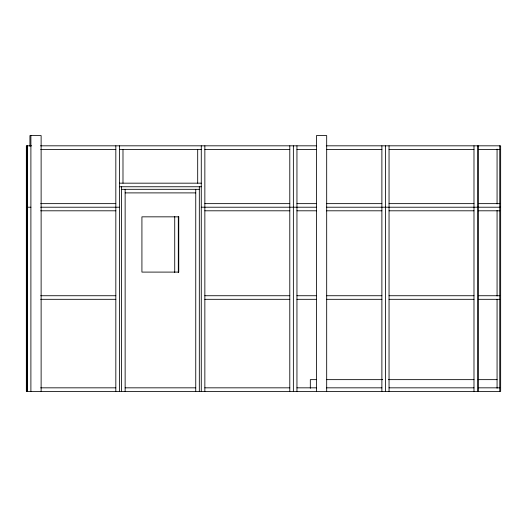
<?xml version="1.0" encoding="UTF-8"?>
<svg xmlns="http://www.w3.org/2000/svg" width="527" height="527" viewBox="0 0 527 527"><rect width="100%" height="100%" fill="white"/><g stroke="black" fill="none" stroke-linecap="round" stroke-linejoin="round"><path stroke-width="0.79" d="M31.666 145.821L26.35 145.821L26.35 391.409L500.65 391.409L500.65 145.821L326.259 145.821M40.467 145.821L316.549 145.821M40.691 149.404L115.828 149.404M119.405 149.404L201.274 149.404M204.851 149.404L289.791 149.404M296.951 149.404L316.549 149.404M326.351 149.404L381.884 149.404M389.045 149.404L473.984 149.404M478.463 149.404L499.754 149.404M119.405 183.172L201.274 183.172M119.405 186.756L201.274 186.756M121.559 189.312L199.325 189.312M125.136 192.895L195.748 192.895M40.691 203.639L115.828 203.639M204.851 203.639L289.791 203.639M296.951 203.639L316.549 203.639M326.351 203.639L381.884 203.639M389.045 203.639L473.984 203.639M478.463 203.639L499.754 203.639M26.35 207.216L30.895 207.216M40.691 207.216L119.405 207.216M201.274 207.216L316.549 207.216M326.351 207.216L500.65 207.216M40.691 210.8L115.828 210.8M204.851 210.8L289.791 210.8M296.951 210.8L316.549 210.8M326.351 210.8L381.884 210.8M389.045 210.8L473.984 210.8M478.463 210.8L499.754 210.8M40.691 295.733L115.828 295.733M204.851 295.733L289.791 295.733M296.951 295.733L316.549 295.733M326.351 295.733L381.884 295.733M389.045 295.733L473.984 295.733M478.463 295.733L499.754 295.733M40.691 299.316L115.828 299.316M204.851 299.316L289.791 299.316M296.951 299.316L316.549 299.316M326.351 299.316L381.884 299.316M389.045 299.316L473.984 299.316M478.463 299.316L499.754 299.316M316.075 379.644L310.317 379.644L310.317 388.274M326.773 379.644L382.714 379.644M388.471 379.644L474.03 379.644M478.147 379.644L497.066 379.644M40.691 387.832L115.828 387.832M125.136 387.832L195.748 387.832M204.851 387.832L289.791 387.832M296.951 387.832L316.549 387.832M326.351 387.832L381.884 387.832M389.045 387.832L473.984 387.832M478.463 387.832L499.754 387.832M499.754 145.821L499.754 391.409M497.066 149.075L497.066 203.942M497.066 210.51L497.066 296.029M497.066 299.316L497.066 388.274M478.463 145.821L478.463 391.409M477.561 145.821L477.561 391.409M473.984 145.821L473.984 391.409M389.045 145.821L389.045 391.409M385.468 145.821L385.468 391.409M381.884 145.821L381.884 391.409M326.687 391.409L326.687 135.591L316.457 135.591L316.457 391.409M296.951 145.821L296.951 391.409M293.368 145.821L293.368 391.409M289.791 145.821L289.791 391.409M204.851 145.821L204.851 391.409M201.274 145.821L201.274 391.409M199.325 186.756L199.325 391.409M197.691 149.404L197.691 183.172M195.748 189.312L195.748 391.409M178.31 216.538L178.31 272.452M174.727 216.538L174.727 272.452M125.136 189.312L125.136 391.409M122.989 149.404L122.989 183.172M121.559 186.756L121.559 391.409M119.405 145.821L119.405 391.409M115.828 145.821L115.828 391.409M41.126 391.409L41.126 135.591L29.934 135.591L29.934 146.282M30.895 135.591L30.895 391.409M27.312 145.821L27.312 391.409M26.89 145.821L26.89 391.409M178.758 216.841L141.921 216.841L141.921 272.097L178.758 272.097L178.758 216.841"/></g></svg>
